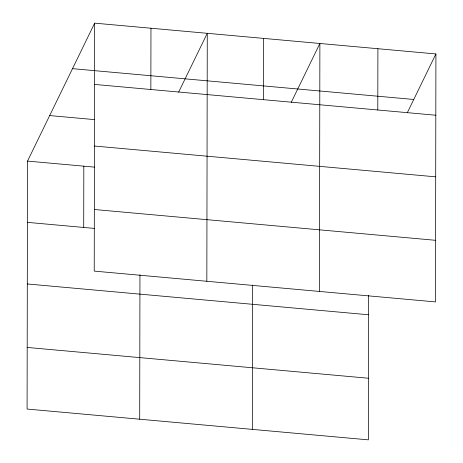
<?xml version="1.0" encoding="UTF-8"?>
<svg xmlns="http://www.w3.org/2000/svg" width="463" height="463" viewBox="0 0 463 463"><rect width="100%" height="100%" fill="white"/><g stroke="black" fill="none" stroke-linecap="round" stroke-linejoin="round"><path stroke-width="0.69" d="M94.655 23.15L94.226 271.11L435.48 301.911L435.915 53.951L94.655 23.15L27.52 161.089L27.085 409.049L368.345 439.85L368.594 295.429M83.716 227.443L83.826 166.171M139.699 419.212L139.953 274.791M150.857 89.504L150.967 28.231M206.839 281.278L207.274 33.313L178.637 92.143M252.318 429.375L252.566 284.953M263.47 99.672L263.58 38.394M319.453 291.441L319.887 43.481L291.256 102.306M377.796 109.991L377.901 48.713M407.284 112.781L435.915 53.951M72.5 68.669L413.76 99.47M94.55 84.422L435.81 115.229M49.674 115.565L94.579 119.622M94.44 146.03L435.7 176.831M27.52 161.089L94.516 167.131M94.33 209.502L435.59 240.309M27.41 222.362L94.411 228.409M27.305 283.969L368.56 314.771M27.19 347.441L368.45 378.242"/></g></svg>
